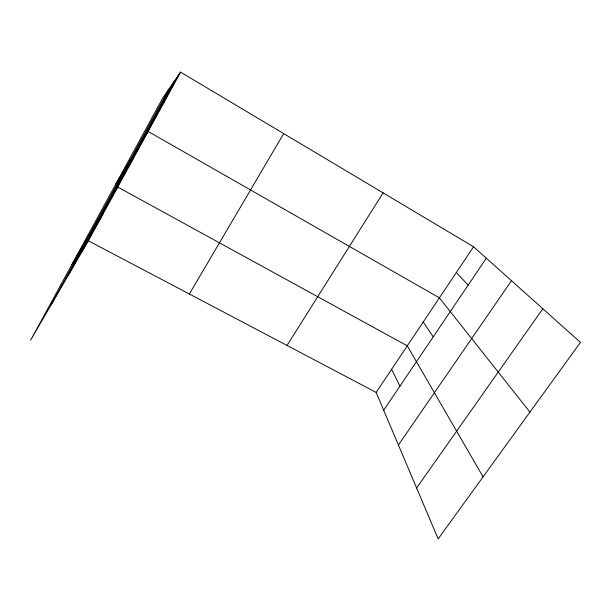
<?xml version="1.0" encoding="UTF-8"?>
<svg xmlns="http://www.w3.org/2000/svg" width="611" height="611" viewBox="0 0 611 611"><rect width="100%" height="100%" fill="white"/><g stroke="black" fill="none" stroke-linecap="round" stroke-linejoin="round"><path stroke-width="0.92" d="M51.133 304.858L169.132 88.771M68.088 275.653L174.379 81.118M81.538 252.48L178.488 75.122M88.32 240.787L180.543 72.121L473.54 246.783L580.45 342.374L438.156 538.879L376.147 392.399L88.32 240.787L30.55 340.319L162.663 98.203L180.543 72.121M96.821 224.52L102.9 214.14M189.349 294.006L283.695 133.61M71.968 264.403L117.717 187.035L407.285 345.841L483.064 476.855M128.211 167.093L132.786 159.471M115.479 184.667L148.114 131.434L439.393 297.832L529.951 412.112M287.017 345.452L383.105 192.87M161.251 106.658L164.183 102.045M376.147 392.399L473.54 246.783M383.685 410.202L486.325 258.209M398.425 445.014L511.483 280.701M416.618 487.99L542.851 308.754M456.333 272.514L468.156 285.116M423.217 322.02L433.23 336.829M391.598 369.296L399.938 386.137"/></g></svg>
